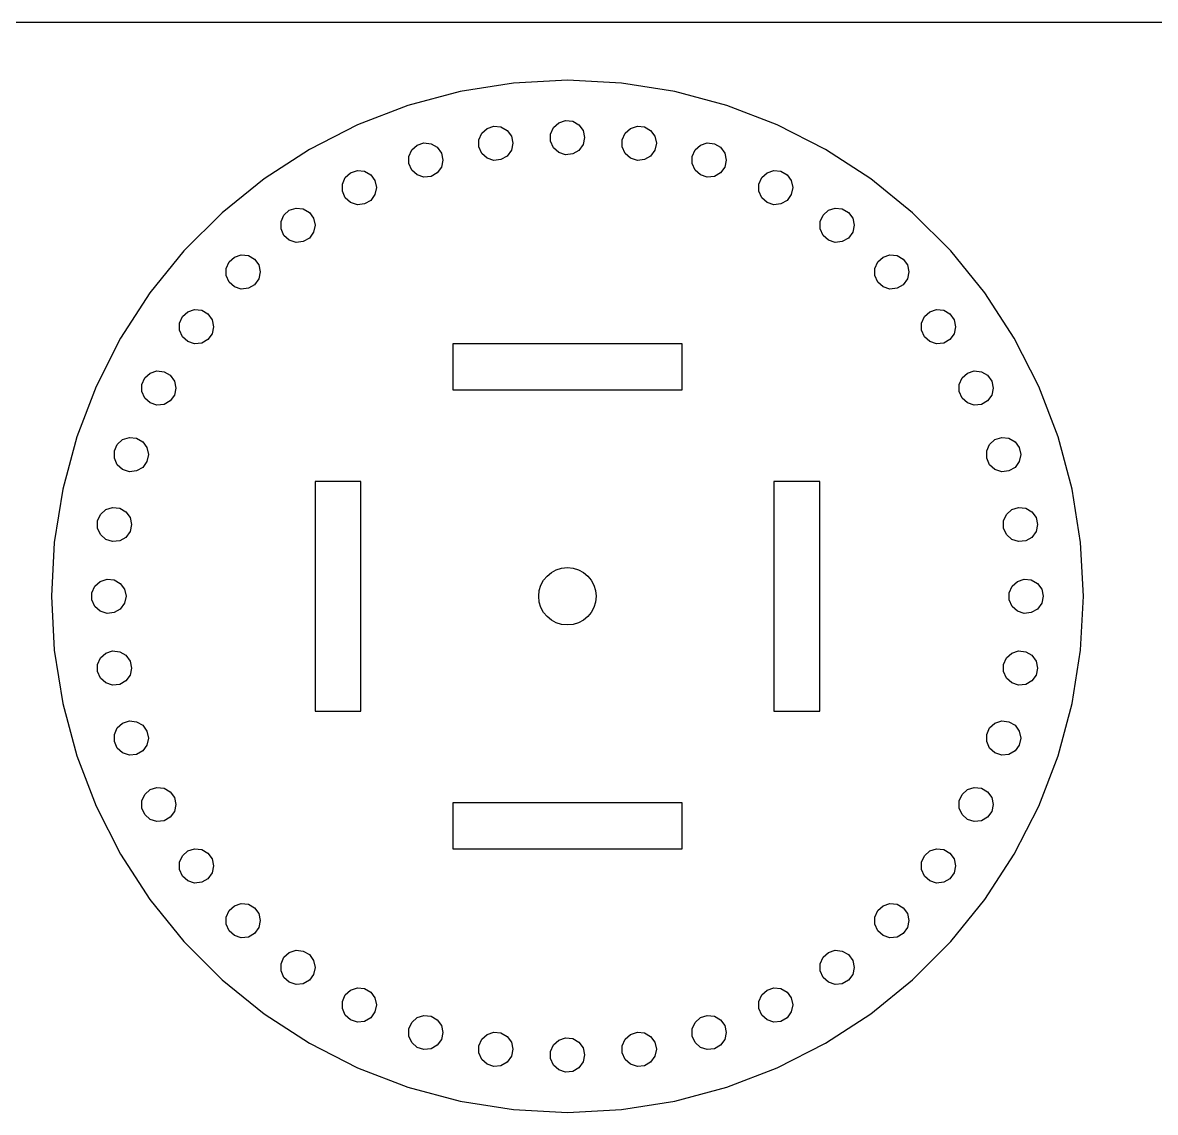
# Model space of a CAD drawing. Header units: millimetres. Extents: x 0 to 600, y 0 to 400.
# Drawn here: x 102.5 to 201.3, y 305 to 400 of the extents above; entities that cross this region are included whole.
import ezdxf

# ---------------------------------------------------------------- set-up
doc = ezdxf.new("R2010")
doc.units = ezdxf.units.MM
doc.layers.get('0').update_dxf_attribs({"lineweight": 25})

msp = doc.modelspace()

# ---------------------------------------------------------------- linework, layer by layer
msp.add_line((600, 400), (0, 400))
at = {"color": 1, "true_color": 0xff0000}
for p, q in [((150, 394.9797), (145.29834, 394.7333)), ((154.70166, 394.7333), (150, 394.9797)), ((140.64819, 393.9968), (136.1005, 392.7782)), ((145.29834, 394.7333), (140.64819, 393.9968)), ((159.35181, 393.9968), (154.70166, 394.7333)), ((163.8995, 392.7782), (159.35181, 393.9968)), ((136.1005, 392.7782), (131.7051, 391.091)), ((168.2949, 391.091), (163.8995, 392.7782)), ((131.7051, 391.091), (127.5101, 388.9536)), ((148.78648, 390.8614), (149.25, 391.2787)), ((149.25, 391.2787), (149.84322, 391.4715)), ((149.84322, 391.4715), (150.46352, 391.4063)), ((150.46352, 391.4063), (151.00369, 391.0944)), ((151.00369, 391.0944), (151.37032, 390.5898)), ((172.4899, 388.9536), (168.2949, 391.091)), ((142.27858, 389.7994), (142.53227, 390.3692)), ((142.53227, 390.3692), (142.9958, 390.7865)), ((142.9958, 390.7865), (143.589, 390.9793)), ((143.589, 390.9793), (144.20932, 390.9141)), ((144.20932, 390.9141), (144.7495, 390.6022)), ((144.7495, 390.6022), (145.11612, 390.0976)), ((145.11612, 390.0976), (145.2458, 389.4875)), ((148.53279, 390.2916), (148.78648, 390.8614)), ((148.53279, 389.6678), (148.53279, 390.2916)), ((151.37032, 390.5898), (151.5, 389.9797)), ((154.78697, 389.7994), (155.04068, 390.3692)), ((155.04068, 390.3692), (155.5042, 390.7865)), ((155.5042, 390.7865), (156.09741, 390.9793)), ((156.09741, 390.9793), (156.71773, 390.9141)), ((156.71773, 390.9141), (157.25789, 390.6022)), ((157.25789, 390.6022), (157.62451, 390.0976)), ((157.62451, 390.0976), (157.7542, 389.4875)), ((136.4321, 388.9046), (136.8956, 389.322)), ((136.8956, 389.322), (137.4888, 389.5148)), ((137.4888, 389.5148), (138.1091, 389.4496)), ((138.1091, 389.4496), (138.6493, 389.1377)), ((138.6493, 389.1377), (139.0159, 388.6331)), ((142.27858, 389.1756), (142.27858, 389.7994)), ((142.53227, 388.6058), (142.27858, 389.1756)), ((145.2458, 389.4875), (145.11612, 388.8774)), ((148.78648, 389.098), (148.53279, 389.6678)), ((149.25, 388.6807), (148.78648, 389.098)), ((151.37032, 389.3696), (151.00369, 388.865)), ((151.5, 389.9797), (151.37032, 389.3696)), ((154.78697, 389.1756), (154.78697, 389.7994)), ((155.04068, 388.6058), (154.78697, 389.1756)), ((157.7542, 389.4875), (157.62451, 388.8774)), ((161.1409, 388.9046), (161.6044, 389.322)), ((161.6044, 389.322), (162.1976, 389.5148)), ((162.1976, 389.5148), (162.8179, 389.4496)), ((162.8179, 389.4496), (163.3581, 389.1377)), ((163.3581, 389.1377), (163.7247, 388.6331)), ((127.5101, 388.9536), (123.5616, 386.3894)), ((136.1784, 388.3348), (136.4321, 388.9046)), ((136.1784, 387.7111), (136.1784, 388.3348)), ((139.0159, 388.6331), (139.1456, 388.023)), ((142.9958, 388.1885), (142.53227, 388.6058)), ((143.589, 387.9957), (142.9958, 388.1885)), ((144.7495, 388.3728), (144.20932, 388.0609)), ((145.11612, 388.8774), (144.7495, 388.3728)), ((149.84322, 388.4879), (149.25, 388.6807)), ((150.46352, 388.5531), (149.84322, 388.4879)), ((151.00369, 388.865), (150.46352, 388.5531)), ((155.5042, 388.1885), (155.04068, 388.6058)), ((156.09741, 387.9957), (155.5042, 388.1885)), ((157.25789, 388.3728), (156.71773, 388.0609)), ((157.62451, 388.8774), (157.25789, 388.3728)), ((160.8872, 388.3348), (161.1409, 388.9046)), ((160.8872, 387.7111), (160.8872, 388.3348)), ((163.7247, 388.6331), (163.8544, 388.023)), ((176.4384, 386.3894), (172.4899, 388.9536)), ((131.0996, 386.9212), (131.6928, 387.114)), ((131.6928, 387.114), (132.3131, 387.0488)), ((136.4321, 387.1413), (136.1784, 387.7111)), ((136.8956, 386.7239), (136.4321, 387.1413)), ((139.0159, 387.4129), (138.6493, 386.9082)), ((139.1456, 388.023), (139.0159, 387.4129)), ((144.20932, 388.0609), (143.589, 387.9957)), ((156.71773, 388.0609), (156.09741, 387.9957)), ((161.1409, 387.1413), (160.8872, 387.7111)), ((161.6044, 386.7239), (161.1409, 387.1413)), ((163.7247, 387.4129), (163.3581, 386.9082)), ((163.8544, 388.023), (163.7247, 387.4129)), ((167.4004, 386.9212), (167.9936, 387.114)), ((167.9936, 387.114), (168.6139, 387.0488)), ((123.5616, 386.3894), (119.9027, 383.4264)), ((130.3824, 385.9341), (130.6361, 386.5039)), ((130.6361, 386.5039), (131.0996, 386.9212)), ((132.3131, 387.0488), (132.8533, 386.7369)), ((132.8533, 386.7369), (133.2199, 386.2323)), ((133.2199, 386.2323), (133.3496, 385.6222)), ((137.4888, 386.5312), (136.8956, 386.7239)), ((138.1091, 386.5964), (137.4888, 386.5312)), ((138.6493, 386.9082), (138.1091, 386.5964)), ((162.1976, 386.5312), (161.6044, 386.7239)), ((162.8179, 386.5964), (162.1976, 386.5312)), ((163.3581, 386.9082), (162.8179, 386.5964)), ((166.6832, 385.9341), (166.9369, 386.5039)), ((166.9369, 386.5039), (167.4004, 386.9212)), ((168.6139, 387.0488), (169.1541, 386.7369)), ((169.1541, 386.7369), (169.5207, 386.2323)), ((169.5207, 386.2323), (169.6504, 385.6222)), ((180.0973, 383.4264), (176.4384, 386.3894)), ((130.3824, 385.3103), (130.3824, 385.9341)), ((130.6361, 384.7405), (130.3824, 385.3103)), ((133.3496, 385.6222), (133.2199, 385.0121)), ((166.6832, 385.3103), (166.6832, 385.9341)), ((166.9369, 384.7405), (166.6832, 385.3103)), ((169.6504, 385.6222), (169.5207, 385.0121)), ((131.0996, 384.3232), (130.6361, 384.7405)), ((131.6928, 384.1304), (131.0996, 384.3232)), ((132.3131, 384.1956), (131.6928, 384.1304)), ((132.8533, 384.5075), (132.3131, 384.1956)), ((133.2199, 385.0121), (132.8533, 384.5075)), ((167.4004, 384.3232), (166.9369, 384.7405)), ((167.9936, 384.1304), (167.4004, 384.3232)), ((168.6139, 384.1956), (167.9936, 384.1304)), ((169.1541, 384.5075), (168.6139, 384.1956)), ((169.5207, 385.0121), (169.1541, 384.5075)), ((119.9027, 383.4264), (116.5736, 380.0973)), ((125.0333, 382.6561), (125.287, 383.226)), ((125.287, 383.226), (125.7505, 383.6433)), ((125.7505, 383.6433), (126.3437, 383.836)), ((126.3437, 383.836), (126.964, 383.7709)), ((126.964, 383.7709), (127.5042, 383.459)), ((127.5042, 383.459), (127.8708, 382.9544)), ((172.0323, 382.6561), (172.286, 383.226)), ((172.286, 383.226), (172.7495, 383.6433)), ((172.7495, 383.6433), (173.3427, 383.836)), ((173.3427, 383.836), (173.963, 383.7709)), ((173.963, 383.7709), (174.5032, 383.459)), ((174.5032, 383.459), (174.8698, 382.9544)), ((183.4264, 380.0973), (180.0973, 383.4264)), ((125.0333, 382.0324), (125.0333, 382.6561)), ((127.8708, 382.9544), (128.0005, 382.3443)), ((128.0005, 382.3443), (127.8708, 381.7342)), ((172.0323, 382.0324), (172.0323, 382.6561)), ((174.8698, 382.9544), (174.9995, 382.3443)), ((174.9995, 382.3443), (174.8698, 381.7342)), ((125.287, 381.4626), (125.0333, 382.0324)), ((125.7505, 381.0452), (125.287, 381.4626)), ((127.5042, 381.2296), (126.964, 380.9177)), ((127.8708, 381.7342), (127.5042, 381.2296)), ((172.286, 381.4626), (172.0323, 382.0324)), ((172.7495, 381.0452), (172.286, 381.4626)), ((174.5032, 381.2296), (173.963, 380.9177)), ((174.8698, 381.7342), (174.5032, 381.2296)), ((126.3437, 380.8525), (125.7505, 381.0452)), ((126.964, 380.9177), (126.3437, 380.8525)), ((173.3427, 380.8525), (172.7495, 381.0452)), ((173.963, 380.9177), (173.3427, 380.8525)), ((116.5736, 380.0973), (113.6106, 376.4384)), ((120.5166, 379.1516), (120.9801, 379.569)), ((120.9801, 379.569), (121.5733, 379.7617)), ((121.5733, 379.7617), (122.1936, 379.6965)), ((122.1936, 379.6965), (122.7338, 379.3846)), ((122.7338, 379.3846), (123.1004, 378.88)), ((177.0564, 379.1516), (177.5199, 379.569)), ((177.5199, 379.569), (178.1131, 379.7617)), ((178.1131, 379.7617), (178.7334, 379.6965)), ((178.7334, 379.6965), (179.2736, 379.3846)), ((179.2736, 379.3846), (179.6402, 378.88)), ((186.3894, 376.4384), (183.4264, 380.0973)), ((120.2628, 378.5818), (120.5166, 379.1516)), ((120.2628, 377.9581), (120.2628, 378.5818)), ((123.1004, 378.88), (123.2301, 378.2699)), ((123.2301, 378.2699), (123.1004, 377.6598)), ((176.8027, 378.5818), (177.0564, 379.1516)), ((176.8027, 377.9581), (176.8027, 378.5818)), ((179.6402, 378.88), (179.7699, 378.2699)), ((179.7699, 378.2699), (179.6402, 377.6598)), ((120.5166, 377.3882), (120.2628, 377.9581)), ((120.9801, 376.9709), (120.5166, 377.3882)), ((123.1004, 377.6598), (122.7338, 377.1552)), ((177.0564, 377.3882), (176.8027, 377.9581)), ((177.5199, 376.9709), (177.0564, 377.3882)), ((179.6402, 377.6598), (179.2736, 377.1552)), ((113.6106, 376.4384), (111.0464, 372.4899)), ((121.5733, 376.7781), (120.9801, 376.9709)), ((122.1936, 376.8433), (121.5733, 376.7781)), ((122.7338, 377.1552), (122.1936, 376.8433)), ((178.1131, 376.7781), (177.5199, 376.9709)), ((178.7334, 376.8433), (178.1131, 376.7781)), ((179.2736, 377.1552), (178.7334, 376.8433)), ((188.9536, 372.4899), (186.3894, 376.4384)), ((116.1885, 373.8114), (116.4422, 374.3812)), ((116.4422, 374.3812), (116.9057, 374.7985)), ((116.9057, 374.7985), (117.4989, 374.9913)), ((117.4989, 374.9913), (118.1193, 374.9261)), ((118.1193, 374.9261), (118.6594, 374.6142)), ((118.6594, 374.6142), (119.026, 374.1096)), ((180.877, 373.8114), (181.1307, 374.3812)), ((181.1307, 374.3812), (181.5943, 374.7985)), ((181.5943, 374.7985), (182.1875, 374.9913)), ((182.1875, 374.9913), (182.8078, 374.9261)), ((182.8078, 374.9261), (183.348, 374.6142)), ((183.348, 374.6142), (183.7146, 374.1096)), ((116.1885, 373.1876), (116.1885, 373.8114)), ((119.026, 374.1096), (119.1557, 373.4995)), ((119.1557, 373.4995), (119.026, 372.8894)), ((180.877, 373.1876), (180.877, 373.8114)), ((183.7146, 374.1096), (183.8443, 373.4995)), ((183.8443, 373.4995), (183.7146, 372.8894)), ((111.0464, 372.4899), (108.909, 368.2949)), ((116.4422, 372.6178), (116.1885, 373.1876)), ((116.9057, 372.2004), (116.4422, 372.6178)), ((118.6594, 372.3848), (118.1193, 372.0729)), ((119.026, 372.8894), (118.6594, 372.3848)), ((181.1307, 372.6178), (180.877, 373.1876)), ((181.5943, 372.2004), (181.1307, 372.6178)), ((183.348, 372.3848), (182.8078, 372.0729)), ((183.7146, 372.8894), (183.348, 372.3848)), ((191.091, 368.2949), (188.9536, 372.4899)), ((117.4989, 372.0077), (116.9057, 372.2004)), ((118.1193, 372.0729), (117.4989, 372.0077)), ((160, 372), (140, 372)), ((140, 372), (140, 368)), ((160, 368), (160, 372)), ((182.1875, 372.0077), (181.5943, 372.2004)), ((182.8078, 372.0729), (182.1875, 372.0077)), ((113.1643, 369.0321), (113.6278, 369.4494)), ((113.6278, 369.4494), (114.221, 369.6422)), ((114.221, 369.6422), (114.8413, 369.577)), ((114.8413, 369.577), (115.3815, 369.2651)), ((184.4087, 369.0321), (184.8722, 369.4494)), ((184.8722, 369.4494), (185.4654, 369.6422)), ((185.4654, 369.6422), (186.0857, 369.577)), ((186.0857, 369.577), (186.6259, 369.2651)), ((112.9106, 368.4623), (113.1643, 369.0321)), ((112.9106, 367.8385), (112.9106, 368.4623)), ((115.3815, 369.2651), (115.7481, 368.7605)), ((115.7481, 368.7605), (115.8778, 368.1504)), ((184.155, 368.4623), (184.4087, 369.0321)), ((184.155, 367.8385), (184.155, 368.4623)), ((186.6259, 369.2651), (186.9925, 368.7605)), ((186.9925, 368.7605), (187.1222, 368.1504)), ((108.909, 368.2949), (107.2218, 363.8995)), ((113.1643, 367.2687), (112.9106, 367.8385)), ((115.7481, 367.5403), (115.3815, 367.0357)), ((115.8778, 368.1504), (115.7481, 367.5403)), ((140, 368), (160, 368)), ((184.4087, 367.2687), (184.155, 367.8385)), ((186.9925, 367.5403), (186.6259, 367.0357)), ((187.1222, 368.1504), (186.9925, 367.5403)), ((192.7782, 363.8995), (191.091, 368.2949)), ((113.6278, 366.8514), (113.1643, 367.2687)), ((114.221, 366.6586), (113.6278, 366.8514)), ((114.8413, 366.7238), (114.221, 366.6586)), ((115.3815, 367.0357), (114.8413, 366.7238)), ((184.8722, 366.8514), (184.4087, 367.2687)), ((185.4654, 366.6586), (184.8722, 366.8514)), ((186.0857, 366.7238), (185.4654, 366.6586)), ((186.6259, 367.0357), (186.0857, 366.7238)), ((107.2218, 363.8995), (106.0032, 359.35181)), ((110.7635, 363.2361), (111.227, 363.6534)), ((111.227, 363.6534), (111.8202, 363.8462)), ((111.8202, 363.8462), (112.4406, 363.781)), ((112.4406, 363.781), (112.9807, 363.4691)), ((112.9807, 363.4691), (113.3474, 362.9645)), ((186.8094, 363.2361), (187.273, 363.6534)), ((187.273, 363.6534), (187.8662, 363.8462)), ((187.8662, 363.8462), (188.4865, 363.781)), ((188.4865, 363.781), (189.0267, 363.4691)), ((189.0267, 363.4691), (189.3933, 362.9645)), ((193.9968, 359.35181), (192.7782, 363.8995)), ((110.5098, 362.6663), (110.7635, 363.2361)), ((110.5098, 362.0425), (110.5098, 362.6663)), ((113.3474, 362.9645), (113.477, 362.3544)), ((186.5557, 362.6663), (186.8094, 363.2361)), ((186.5557, 362.0425), (186.5557, 362.6663)), ((189.3933, 362.9645), (189.523, 362.3544)), ((110.7635, 361.4727), (110.5098, 362.0425)), ((111.227, 361.0554), (110.7635, 361.4727)), ((113.3474, 361.7443), (112.9807, 361.2397)), ((113.477, 362.3544), (113.3474, 361.7443)), ((186.8094, 361.4727), (186.5557, 362.0425)), ((187.273, 361.0554), (186.8094, 361.4727)), ((189.3933, 361.7443), (189.0267, 361.2397)), ((189.523, 362.3544), (189.3933, 361.7443)), ((111.8202, 360.8626), (111.227, 361.0554)), ((112.4406, 360.9278), (111.8202, 360.8626)), ((112.9807, 361.2397), (112.4406, 360.9278)), ((187.8662, 360.8626), (187.273, 361.0554)), ((188.4865, 360.9278), (187.8662, 360.8626)), ((189.0267, 361.2397), (188.4865, 360.9278)), ((132, 360), (128, 360)), ((128, 360), (128, 340)), ((132, 340), (132, 360)), ((172, 360), (168, 360)), ((168, 360), (168, 340)), ((172, 340), (172, 360)), ((106.0032, 359.35181), (105.2667, 354.70166)), ((194.7333, 354.70166), (193.9968, 359.35181)), ((109.299, 357.13588), (109.7625, 357.55324)), ((109.7625, 357.55324), (110.3557, 357.74599)), ((110.3557, 357.74599), (110.976, 357.68079)), ((110.976, 357.68079), (111.5162, 357.36891)), ((188.274, 357.13588), (188.7375, 357.55324)), ((188.7375, 357.55324), (189.3307, 357.74599)), ((189.3307, 357.74599), (189.951, 357.68079)), ((189.951, 357.68079), (190.4912, 357.36891)), ((109.0453, 356.56607), (109.299, 357.13588)), ((109.0453, 355.94234), (109.0453, 356.56607)), ((111.5162, 357.36891), (111.8828, 356.8643)), ((111.8828, 356.8643), (112.0125, 356.2542)), ((188.0203, 356.56607), (188.274, 357.13588)), ((188.0203, 355.94234), (188.0203, 356.56607)), ((190.4912, 357.36891), (190.8578, 356.8643)), ((190.8578, 356.8643), (190.9875, 356.2542)), ((109.299, 355.37253), (109.0453, 355.94234)), ((111.8828, 355.64409), (111.5162, 355.13948)), ((112.0125, 356.2542), (111.8828, 355.64409)), ((188.274, 355.37253), (188.0203, 355.94234)), ((190.8578, 355.64409), (190.4912, 355.13948)), ((190.9875, 356.2542), (190.8578, 355.64409)), ((105.2667, 354.70166), (105.0203, 350)), ((109.7625, 354.95515), (109.299, 355.37253)), ((110.3557, 354.76242), (109.7625, 354.95515)), ((110.976, 354.82762), (110.3557, 354.76242)), ((111.5162, 355.13948), (110.976, 354.82762)), ((188.7375, 354.95515), (188.274, 355.37253)), ((189.3307, 354.76242), (188.7375, 354.95515)), ((189.951, 354.82762), (189.3307, 354.76242)), ((190.4912, 355.13948), (189.951, 354.82762)), ((194.9797, 350), (194.7333, 354.70166)), ((108.5531, 350.31186), (108.8068, 350.88167)), ((108.8068, 350.88167), (109.2703, 351.29903)), ((109.2703, 351.29903), (109.8635, 351.49178)), ((109.8635, 351.49178), (110.4838, 351.42657)), ((110.4838, 351.42657), (111.024, 351.11472)), ((111.024, 351.11472), (111.3906, 350.61009)), ((111.3906, 350.61009), (111.5203, 350)), ((188.5125, 350.31186), (188.7662, 350.88167)), ((188.7662, 350.88167), (189.2297, 351.29903)), ((189.2297, 351.29903), (189.8229, 351.49178)), ((189.8229, 351.49178), (190.4432, 351.42657)), ((190.4432, 351.42657), (190.9834, 351.11472)), ((190.9834, 351.11472), (191.35, 350.61009)), ((191.35, 350.61009), (191.4797, 350)), ((105.0203, 350), (105.2667, 345.29834)), ((108.5531, 349.68814), (108.5531, 350.31186)), ((108.8068, 349.11833), (108.5531, 349.68814)), ((111.5203, 350), (111.3906, 349.38991)), ((188.5125, 349.68814), (188.5125, 350.31186)), ((188.7662, 349.11833), (188.5125, 349.68814)), ((191.4797, 350), (191.35, 349.38991)), ((194.7333, 345.29834), (194.9797, 350)), ((109.2703, 348.70097), (108.8068, 349.11833)), ((109.8635, 348.50822), (109.2703, 348.70097)), ((110.4838, 348.57343), (109.8635, 348.50822)), ((111.024, 348.88528), (110.4838, 348.57343)), ((111.3906, 349.38991), (111.024, 348.88528)), ((189.2297, 348.70097), (188.7662, 349.11833)), ((189.8229, 348.50822), (189.2297, 348.70097)), ((190.4432, 348.57343), (189.8229, 348.50822)), ((190.9834, 348.88528), (190.4432, 348.57343)), ((191.35, 349.38991), (190.9834, 348.88528)), ((105.2667, 345.29834), (106.0032, 340.64819)), ((109.0453, 344.05766), (109.299, 344.62747)), ((109.299, 344.62747), (109.7625, 345.04485)), ((109.7625, 345.04485), (110.3557, 345.23758)), ((110.3557, 345.23758), (110.976, 345.17238)), ((110.976, 345.17238), (111.5162, 344.86052)), ((111.5162, 344.86052), (111.8828, 344.35591)), ((188.0203, 344.05766), (188.274, 344.62747)), ((188.274, 344.62747), (188.7375, 345.04485)), ((188.7375, 345.04485), (189.3307, 345.23758)), ((189.3307, 345.23758), (189.951, 345.17238)), ((189.951, 345.17238), (190.4912, 344.86052)), ((190.4912, 344.86052), (190.8578, 344.35591)), ((193.9968, 340.64819), (194.7333, 345.29834)), ((109.0453, 343.43393), (109.0453, 344.05766)), ((111.8828, 344.35591), (112.0125, 343.7458)), ((112.0125, 343.7458), (111.8828, 343.1357)), ((188.0203, 343.43393), (188.0203, 344.05766)), ((190.8578, 344.35591), (190.9875, 343.7458)), ((190.9875, 343.7458), (190.8578, 343.1357)), ((109.299, 342.86412), (109.0453, 343.43393)), ((109.7625, 342.44676), (109.299, 342.86412)), ((111.8828, 343.1357), (111.5162, 342.63109)), ((188.274, 342.86412), (188.0203, 343.43393)), ((188.7375, 342.44676), (188.274, 342.86412)), ((190.8578, 343.1357), (190.4912, 342.63109)), ((110.3557, 342.25401), (109.7625, 342.44676)), ((110.976, 342.31921), (110.3557, 342.25401)), ((111.5162, 342.63109), (110.976, 342.31921)), ((189.3307, 342.25401), (188.7375, 342.44676)), ((189.951, 342.31921), (189.3307, 342.25401)), ((190.4912, 342.63109), (189.951, 342.31921)), ((106.0032, 340.64819), (107.2218, 336.1005)), ((128, 340), (132, 340)), ((168, 340), (172, 340)), ((192.7782, 336.1005), (193.9968, 340.64819)), ((110.7635, 338.5273), (111.227, 338.9446)), ((111.227, 338.9446), (111.8202, 339.1374)), ((111.8202, 339.1374), (112.4406, 339.0722)), ((112.4406, 339.0722), (112.9807, 338.7603)), ((112.9807, 338.7603), (113.3474, 338.2557)), ((186.8094, 338.5273), (187.273, 338.9446)), ((187.273, 338.9446), (187.8662, 339.1374)), ((187.8662, 339.1374), (188.4865, 339.0722)), ((188.4865, 339.0722), (189.0267, 338.7603)), ((189.0267, 338.7603), (189.3933, 338.2557)), ((110.5098, 337.9575), (110.7635, 338.5273)), ((110.5098, 337.3337), (110.5098, 337.9575)), ((113.3474, 338.2557), (113.477, 337.6456)), ((186.5557, 337.9575), (186.8094, 338.5273)), ((186.5557, 337.3337), (186.5557, 337.9575)), ((189.3933, 338.2557), (189.523, 337.6456)), ((110.7635, 336.7639), (110.5098, 337.3337)), ((111.227, 336.3466), (110.7635, 336.7639)), ((113.3474, 337.0355), (112.9807, 336.5309)), ((113.477, 337.6456), (113.3474, 337.0355)), ((186.8094, 336.7639), (186.5557, 337.3337)), ((187.273, 336.3466), (186.8094, 336.7639)), ((189.3933, 337.0355), (189.0267, 336.5309)), ((189.523, 337.6456), (189.3933, 337.0355)), ((107.2218, 336.1005), (108.909, 331.7051)), ((111.8202, 336.1538), (111.227, 336.3466)), ((112.4406, 336.219), (111.8202, 336.1538)), ((112.9807, 336.5309), (112.4406, 336.219)), ((187.8662, 336.1538), (187.273, 336.3466)), ((188.4865, 336.219), (187.8662, 336.1538)), ((189.0267, 336.5309), (188.4865, 336.219)), ((191.091, 331.7051), (192.7782, 336.1005)), ((113.1643, 332.7313), (113.6278, 333.1486)), ((113.6278, 333.1486), (114.221, 333.3414)), ((114.221, 333.3414), (114.8413, 333.2762)), ((114.8413, 333.2762), (115.3815, 332.9643)), ((115.3815, 332.9643), (115.7481, 332.4597)), ((184.4087, 332.7313), (184.8722, 333.1486)), ((184.8722, 333.1486), (185.4654, 333.3414)), ((185.4654, 333.3414), (186.0857, 333.2762)), ((186.0857, 333.2762), (186.6259, 332.9643)), ((186.6259, 332.9643), (186.9925, 332.4597)), ((112.9106, 332.1615), (113.1643, 332.7313)), ((112.9106, 331.5377), (112.9106, 332.1615)), ((115.7481, 332.4597), (115.8778, 331.8496)), ((115.8778, 331.8496), (115.7481, 331.2395)), ((160, 332), (140, 332)), ((140, 332), (140, 328)), ((160, 328), (160, 332)), ((184.155, 332.1615), (184.4087, 332.7313)), ((184.155, 331.5377), (184.155, 332.1615)), ((186.9925, 332.4597), (187.1222, 331.8496)), ((187.1222, 331.8496), (186.9925, 331.2395)), ((108.909, 331.7051), (111.0464, 327.5101)), ((113.1643, 330.9679), (112.9106, 331.5377)), ((113.6278, 330.5506), (113.1643, 330.9679)), ((115.7481, 331.2395), (115.3815, 330.7349)), ((184.4087, 330.9679), (184.155, 331.5377)), ((184.8722, 330.5506), (184.4087, 330.9679)), ((186.9925, 331.2395), (186.6259, 330.7349)), ((188.9536, 327.5101), (191.091, 331.7051)), ((114.221, 330.3578), (113.6278, 330.5506)), ((114.8413, 330.423), (114.221, 330.3578)), ((115.3815, 330.7349), (114.8413, 330.423)), ((185.4654, 330.3578), (184.8722, 330.5506)), ((186.0857, 330.423), (185.4654, 330.3578)), ((186.6259, 330.7349), (186.0857, 330.423)), ((116.9057, 327.7996), (117.4989, 327.9923)), ((117.4989, 327.9923), (118.1193, 327.9271)), ((118.1193, 327.9271), (118.6594, 327.6152)), ((140, 328), (160, 328)), ((181.5943, 327.7996), (182.1875, 327.9923)), ((182.1875, 327.9923), (182.8078, 327.9271)), ((182.8078, 327.9271), (183.348, 327.6152)), ((111.0464, 327.5101), (113.6106, 323.5616)), ((116.1885, 326.8124), (116.4422, 327.3822)), ((116.4422, 327.3822), (116.9057, 327.7996)), ((118.6594, 327.6152), (119.026, 327.1106)), ((119.026, 327.1106), (119.1557, 326.5005)), ((180.877, 326.8124), (181.1307, 327.3822)), ((181.1307, 327.3822), (181.5943, 327.7996)), ((183.348, 327.6152), (183.7146, 327.1106)), ((183.7146, 327.1106), (183.8443, 326.5005)), ((186.3894, 323.5616), (188.9536, 327.5101)), ((116.1885, 326.1886), (116.1885, 326.8124)), ((116.4422, 325.6188), (116.1885, 326.1886)), ((119.026, 325.8904), (118.6594, 325.3858)), ((119.1557, 326.5005), (119.026, 325.8904)), ((180.877, 326.1886), (180.877, 326.8124)), ((181.1307, 325.6188), (180.877, 326.1886)), ((183.7146, 325.8904), (183.348, 325.3858)), ((183.8443, 326.5005), (183.7146, 325.8904)), ((116.9057, 325.2015), (116.4422, 325.6188)), ((117.4989, 325.0087), (116.9057, 325.2015)), ((118.1193, 325.0739), (117.4989, 325.0087)), ((118.6594, 325.3858), (118.1193, 325.0739)), ((181.5943, 325.2015), (181.1307, 325.6188)), ((182.1875, 325.0087), (181.5943, 325.2015)), ((182.8078, 325.0739), (182.1875, 325.0087)), ((183.348, 325.3858), (182.8078, 325.0739)), ((113.6106, 323.5616), (116.5736, 319.9027)), ((120.5166, 322.6118), (120.9801, 323.0291)), ((120.9801, 323.0291), (121.5733, 323.2219)), ((121.5733, 323.2219), (122.1936, 323.1567)), ((122.1936, 323.1567), (122.7338, 322.8448)), ((177.0564, 322.6118), (177.5199, 323.0291)), ((177.5199, 323.0291), (178.1131, 323.2219)), ((178.1131, 323.2219), (178.7334, 323.1567)), ((178.7334, 323.1567), (179.2736, 322.8448)), ((183.4264, 319.9027), (186.3894, 323.5616)), ((120.2628, 322.0419), (120.5166, 322.6118)), ((120.2628, 321.4182), (120.2628, 322.0419)), ((122.7338, 322.8448), (123.1004, 322.3402)), ((123.1004, 322.3402), (123.2301, 321.7301)), ((176.8027, 322.0419), (177.0564, 322.6118)), ((176.8027, 321.4182), (176.8027, 322.0419)), ((179.2736, 322.8448), (179.6402, 322.3402)), ((179.6402, 322.3402), (179.7699, 321.7301)), ((120.5166, 320.8484), (120.2628, 321.4182)), ((123.1004, 321.12), (122.7338, 320.6154)), ((123.2301, 321.7301), (123.1004, 321.12)), ((177.0564, 320.8484), (176.8027, 321.4182)), ((179.6402, 321.12), (179.2736, 320.6154)), ((179.7699, 321.7301), (179.6402, 321.12)), ((120.9801, 320.431), (120.5166, 320.8484)), ((121.5733, 320.2383), (120.9801, 320.431)), ((122.1936, 320.3035), (121.5733, 320.2383)), ((122.7338, 320.6154), (122.1936, 320.3035)), ((177.5199, 320.431), (177.0564, 320.8484)), ((178.1131, 320.2383), (177.5199, 320.431)), ((178.7334, 320.3035), (178.1131, 320.2383)), ((179.2736, 320.6154), (178.7334, 320.3035)), ((116.5736, 319.9027), (119.9027, 316.5736)), ((125.287, 318.5374), (125.7505, 318.9548)), ((125.7505, 318.9548), (126.3437, 319.1475)), ((126.3437, 319.1475), (126.964, 319.0823)), ((126.964, 319.0823), (127.5042, 318.7704)), ((172.286, 318.5374), (172.7495, 318.9548)), ((172.7495, 318.9548), (173.3427, 319.1475)), ((173.3427, 319.1475), (173.963, 319.0823)), ((173.963, 319.0823), (174.5032, 318.7704)), ((180.0973, 316.5736), (183.4264, 319.9027)), ((125.0333, 317.9676), (125.287, 318.5374)), ((125.0333, 317.3439), (125.0333, 317.9676)), ((127.5042, 318.7704), (127.8708, 318.2658)), ((127.8708, 318.2658), (128.0005, 317.6557)), ((172.0323, 317.9676), (172.286, 318.5374)), ((172.0323, 317.3439), (172.0323, 317.9676)), ((174.5032, 318.7704), (174.8698, 318.2658)), ((174.8698, 318.2658), (174.9995, 317.6557)), ((125.287, 316.774), (125.0333, 317.3439)), ((127.8708, 317.0456), (127.5042, 316.541)), ((128.0005, 317.6557), (127.8708, 317.0456)), ((172.286, 316.774), (172.0323, 317.3439)), ((174.8698, 317.0456), (174.5032, 316.541)), ((174.9995, 317.6557), (174.8698, 317.0456)), ((119.9027, 316.5736), (123.5616, 313.6106)), ((125.7505, 316.3567), (125.287, 316.774)), ((126.3437, 316.164), (125.7505, 316.3567)), ((126.964, 316.2291), (126.3437, 316.164)), ((127.5042, 316.541), (126.964, 316.2291)), ((172.7495, 316.3567), (172.286, 316.774)), ((173.3427, 316.164), (172.7495, 316.3567)), ((173.963, 316.2291), (173.3427, 316.164)), ((174.5032, 316.541), (173.963, 316.2291)), ((176.4384, 313.6106), (180.0973, 316.5736)), ((130.3824, 314.6897), (130.6361, 315.2595)), ((130.6361, 315.2595), (131.0996, 315.6768)), ((131.0996, 315.6768), (131.6928, 315.8696)), ((131.6928, 315.8696), (132.3131, 315.8044)), ((132.3131, 315.8044), (132.8533, 315.4925)), ((132.8533, 315.4925), (133.2199, 314.9879)), ((166.6832, 314.6897), (166.9369, 315.2595)), ((166.9369, 315.2595), (167.4004, 315.6768)), ((167.4004, 315.6768), (167.9936, 315.8696)), ((167.9936, 315.8696), (168.6139, 315.8044)), ((168.6139, 315.8044), (169.1541, 315.4925)), ((169.1541, 315.4925), (169.5207, 314.9879)), ((130.3824, 314.0659), (130.3824, 314.6897)), ((130.6361, 313.4961), (130.3824, 314.0659)), ((133.2199, 314.9879), (133.3496, 314.3778)), ((133.3496, 314.3778), (133.2199, 313.7677)), ((166.6832, 314.0659), (166.6832, 314.6897)), ((166.9369, 313.4961), (166.6832, 314.0659)), ((169.5207, 314.9879), (169.6504, 314.3778)), ((169.6504, 314.3778), (169.5207, 313.7677)), ((123.5616, 313.6106), (127.5101, 311.0464)), ((131.0996, 313.0788), (130.6361, 313.4961)), ((131.6928, 312.886), (131.0996, 313.0788)), ((132.8533, 313.2631), (132.3131, 312.9512)), ((133.2199, 313.7677), (132.8533, 313.2631)), ((136.4321, 312.8587), (136.8956, 313.2761)), ((136.8956, 313.2761), (137.4888, 313.4688)), ((137.4888, 313.4688), (138.1091, 313.4036)), ((138.1091, 313.4036), (138.6493, 313.0918)), ((138.6493, 313.0918), (139.0159, 312.5871)), ((161.1409, 312.8587), (161.6044, 313.2761)), ((161.6044, 313.2761), (162.1976, 313.4688)), ((162.1976, 313.4688), (162.8179, 313.4036)), ((162.8179, 313.4036), (163.3581, 313.0918)), ((163.3581, 313.0918), (163.7247, 312.5871)), ((167.4004, 313.0788), (166.9369, 313.4961)), ((167.9936, 312.886), (167.4004, 313.0788)), ((169.1541, 313.2631), (168.6139, 312.9512)), ((169.5207, 313.7677), (169.1541, 313.2631)), ((172.4899, 311.0464), (176.4384, 313.6106)), ((132.3131, 312.9512), (131.6928, 312.886)), ((136.1784, 312.2889), (136.4321, 312.8587)), ((136.1784, 311.6652), (136.1784, 312.2889)), ((139.0159, 312.5871), (139.1456, 311.977)), ((160.8872, 312.2889), (161.1409, 312.8587)), ((160.8872, 311.6652), (160.8872, 312.2889)), ((163.7247, 312.5871), (163.8544, 311.977)), ((168.6139, 312.9512), (167.9936, 312.886)), ((136.4321, 311.0954), (136.1784, 311.6652)), ((136.8956, 310.678), (136.4321, 311.0954)), ((139.0159, 311.3669), (138.6493, 310.8623)), ((139.1456, 311.977), (139.0159, 311.3669)), ((142.27858, 310.8244), (142.53227, 311.3942)), ((142.53227, 311.3942), (142.9958, 311.8115)), ((142.9958, 311.8115), (143.589, 312.0043)), ((143.589, 312.0043), (144.20932, 311.9391)), ((144.20932, 311.9391), (144.7495, 311.6272)), ((144.7495, 311.6272), (145.11612, 311.1226)), ((145.11612, 311.1226), (145.2458, 310.5125)), ((148.78648, 310.902), (149.25, 311.3193)), ((149.25, 311.3193), (149.84322, 311.5121)), ((149.84322, 311.5121), (150.46352, 311.4469)), ((150.46352, 311.4469), (151.00369, 311.135)), ((151.00369, 311.135), (151.37032, 310.6304)), ((154.78697, 310.8244), (155.04068, 311.3942)), ((155.04068, 311.3942), (155.5042, 311.8115)), ((155.5042, 311.8115), (156.09741, 312.0043)), ((156.09741, 312.0043), (156.71773, 311.9391)), ((156.71773, 311.9391), (157.25789, 311.6272)), ((157.25789, 311.6272), (157.62451, 311.1226)), ((157.62451, 311.1226), (157.7542, 310.5125)), ((161.1409, 311.0954), (160.8872, 311.6652)), ((161.6044, 310.678), (161.1409, 311.0954)), ((163.7247, 311.3669), (163.3581, 310.8623)), ((163.8544, 311.977), (163.7247, 311.3669)), ((127.5101, 311.0464), (131.7051, 308.909)), ((137.4888, 310.4852), (136.8956, 310.678)), ((138.1091, 310.5504), (137.4888, 310.4852)), ((138.6493, 310.8623), (138.1091, 310.5504)), ((142.27858, 310.2006), (142.27858, 310.8244)), ((142.53227, 309.6308), (142.27858, 310.2006)), ((145.2458, 310.5125), (145.11612, 309.9024)), ((148.53279, 310.3322), (148.78648, 310.902)), ((148.53279, 309.7084), (148.53279, 310.3322)), ((151.37032, 310.6304), (151.5, 310.0203)), ((154.78697, 310.2006), (154.78697, 310.8244)), ((155.04068, 309.6308), (154.78697, 310.2006)), ((157.7542, 310.5125), (157.62451, 309.9024)), ((162.1976, 310.4852), (161.6044, 310.678)), ((162.8179, 310.5504), (162.1976, 310.4852)), ((163.3581, 310.8623), (162.8179, 310.5504)), ((168.2949, 308.909), (172.4899, 311.0464)), ((142.9958, 309.2135), (142.53227, 309.6308)), ((143.589, 309.0207), (142.9958, 309.2135)), ((144.20932, 309.0859), (143.589, 309.0207)), ((144.7495, 309.3978), (144.20932, 309.0859)), ((145.11612, 309.9024), (144.7495, 309.3978)), ((148.78648, 309.1386), (148.53279, 309.7084)), ((149.25, 308.7213), (148.78648, 309.1386)), ((151.37032, 309.4102), (151.00369, 308.9056)), ((151.5, 310.0203), (151.37032, 309.4102)), ((155.5042, 309.2135), (155.04068, 309.6308)), ((156.09741, 309.0207), (155.5042, 309.2135)), ((156.71773, 309.0859), (156.09741, 309.0207)), ((157.25789, 309.3978), (156.71773, 309.0859)), ((157.62451, 309.9024), (157.25789, 309.3978)), ((131.7051, 308.909), (136.1005, 307.2218)), ((149.84322, 308.5285), (149.25, 308.7213)), ((150.46352, 308.5937), (149.84322, 308.5285)), ((151.00369, 308.9056), (150.46352, 308.5937)), ((163.8995, 307.2218), (168.2949, 308.909)), ((136.1005, 307.2218), (140.64819, 306.0032)), ((159.35181, 306.0032), (163.8995, 307.2218)), ((140.64819, 306.0032), (145.29834, 305.2667)), ((145.29834, 305.2667), (150, 305.0203)), ((150, 305.0203), (154.70166, 305.2667)), ((154.70166, 305.2667), (159.35181, 306.0032))]:
    msp.add_line(p, q, dxfattribs=at)
msp.add_circle((150, 350), 2.5, dxfattribs=at)

doc.saveas('drawing.dxf')
